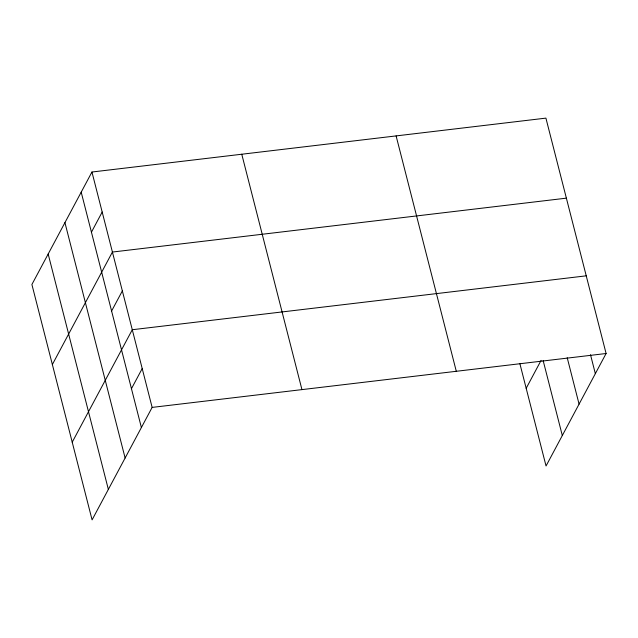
<?xml version="1.0" encoding="UTF-8"?>
<svg xmlns="http://www.w3.org/2000/svg" width="638" height="638" viewBox="0 0 638 638"><rect width="100%" height="100%" fill="white"/><g stroke="black" fill="none" stroke-linecap="round" stroke-linejoin="round"><path stroke-width="0.96" d="M91.952 172.021L31.9 284.492L92.087 519.874L152.139 407.403L91.952 172.021L545.913 118.126L606.1 353.508L546.048 465.979L519.882 363.676M91.433 232.176L102.184 212.031M52.364 364.521L112.416 252.05L566.377 198.155M111.594 311.033L122.352 290.888M72.222 442.198L132.281 329.726L586.234 275.831M131.452 388.709L142.21 368.565M526.183 388.303L541.096 360.374M152.139 407.403L606.1 353.508M590.501 354.712L595.342 373.653M567.206 357.711L579.073 404.125M543.177 360.677L562.309 435.515M396.11 135.91L456.298 371.292M241.762 154.229L301.949 389.619M81.201 192.166L141.389 427.548M64.932 222.63L125.12 458.02M48.169 254.02L108.356 489.41"/></g></svg>
